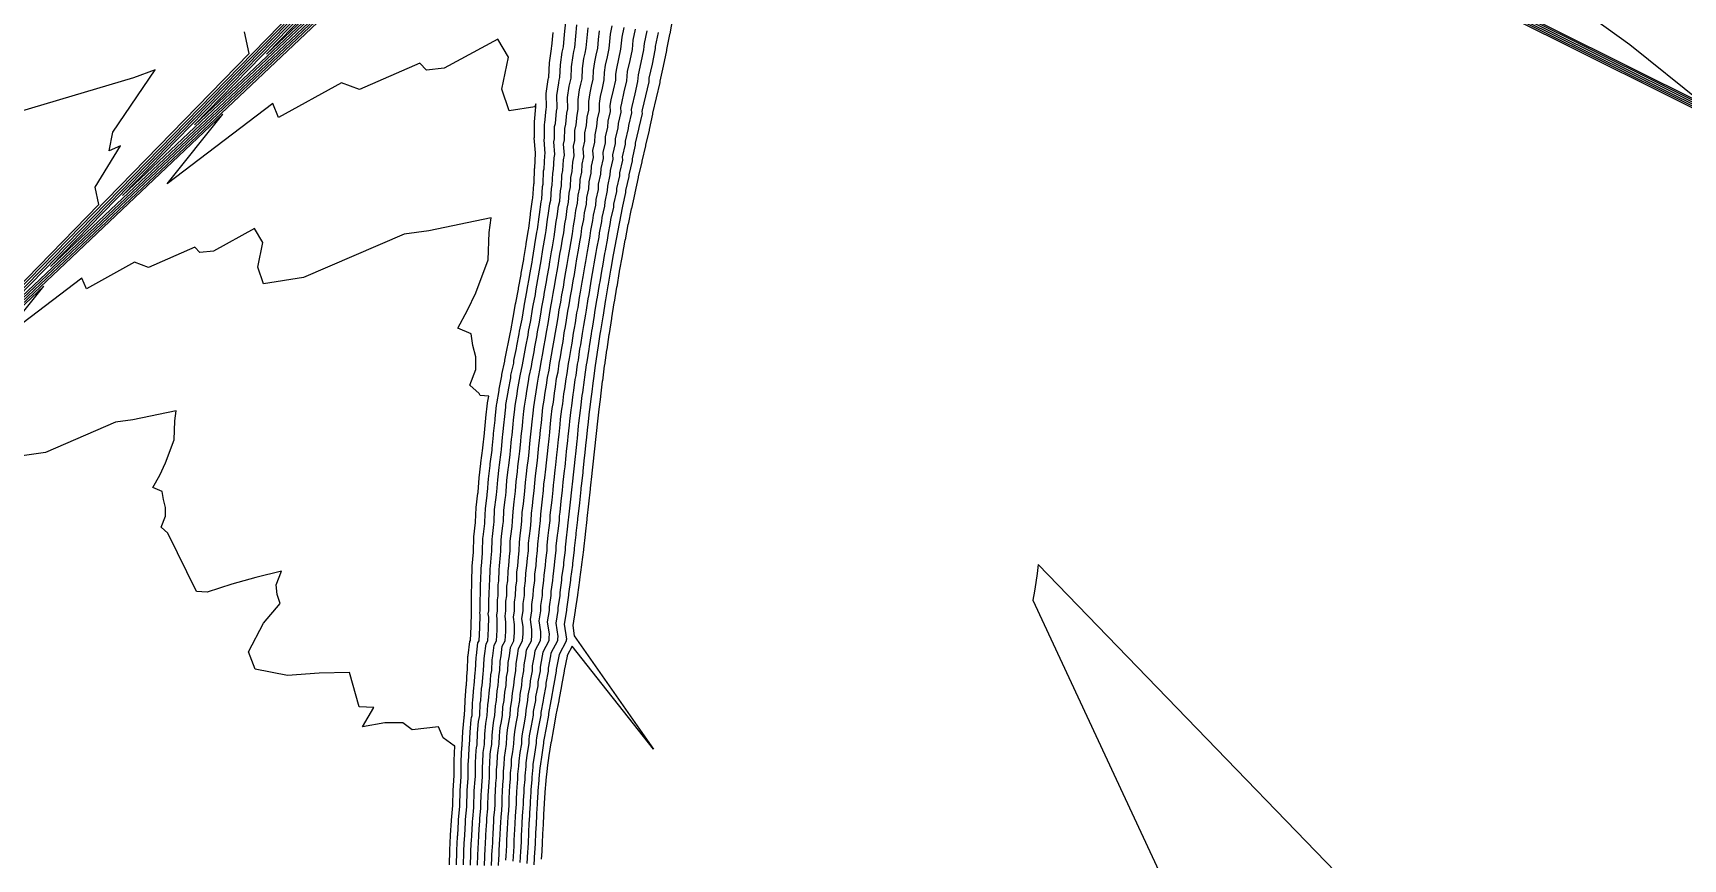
# Model space of a CAD drawing. Header units: metres. Extents: x 706349 to 713144, y 2649082 to 2655455.
# Drawn here: x 712357.1 to 712631.2, y 2652100.4 to 2652237.7 of the extents above; entities that cross this region are included whole.
import ezdxf

# ---------------------------------------------------------------- set-up
doc = ezdxf.new("R2010")
doc.units = ezdxf.units.M
doc.layers.add('C-TOPO-MAJR', color=9, linetype='Continuous')
doc.layers.add('C-TOPO-MINR', color=8, linetype='Continuous')

msp = doc.modelspace()

# ---------------------------------------------------------------- linework, layer by layer
at = {"layer": 'C-TOPO-MAJR', "color": 9, "linetype": 'Continuous', "lineweight": -3, "flags": 128}
for points in [[(712730.57, 2652177.47), (712471.87, 2652306.38)], [(712457.1, 2652238.33), (712456.72, 2652236.49), (712456.64, 2652235.73), (712456.58, 2652234.97), (712456.2, 2652233.12), (712455.79, 2652231.28), (712455.69, 2652230.52), (712455.65, 2652229.75), (712455.23, 2652227.9), (712454.8, 2652226.06), (712454.68, 2652225.3), (712454.7, 2652224.53), (712454.27, 2652222.68), (712454.21, 2652221.93), (712453.77, 2652220.08), (712453.77, 2652219.33), (712453.32, 2652217.46), (712453.38, 2652216.72), (712452.95, 2652214.84), (712452.91, 2652214.12), (712452.48, 2652212.23), (712452.46, 2652211.52), (712452.04, 2652209.64), (712451.99, 2652208.94), (712451.58, 2652207.05), (712451.49, 2652206.36), (712451.12, 2652204.47), (712451.03, 2652203.78), (712450.68, 2652201.89), (712450.57, 2652201.21), (712450.24, 2652199.33), (712450.13, 2652198.65), (712449.8, 2652196.76), (712449.68, 2652196.08), (712449.37, 2652194.2), (712449.25, 2652193.51), (712448.95, 2652191.64), (712448.82, 2652190.97), (712448.52, 2652189.08), (712448.41, 2652188.4), (712448.29, 2652187.74), (712448.01, 2652185.85), (712447.87, 2652185.19), (712447.6, 2652183.31), (712447.47, 2652182.64), (712447.23, 2652180.78), (712447.08, 2652180.11), (712446.85, 2652178.24), (712446.73, 2652177.58), (712446.51, 2652175.71), (712446.39, 2652175.04), (712446.18, 2652173.18), (712446.11, 2652172.51), (712445.91, 2652170.64), (712445.84, 2652169.97), (712445.65, 2652168.1), (712445.58, 2652167.44), (712445.39, 2652165.57), (712445.3, 2652164.9), (712445.09, 2652163.04), (712445.01, 2652162.38), (712444.96, 2652161.72), (712444.76, 2652159.87), (712444.55, 2652158.03), (712444.47, 2652157.38), (712444.44, 2652156.71), (712444.23, 2652154.87), (712444.15, 2652154.22), (712443.94, 2652152.37), (712443.93, 2652151.72), (712443.7, 2652149.86), (712443.65, 2652149.21), (712443.4, 2652147.37), (712443.38, 2652146.7), (712443.11, 2652144.85), (712443.1, 2652144.2), (712442.8, 2652142.32), (712442.8, 2652141.67), (712442.5, 2652139.79), (712442.79, 2652137.75), (712442.77, 2652137.19), (712442.75, 2652136.63), (712441.75, 2652134.78), (712441.67, 2652134.13), (712441.32, 2652132.28), (712441.3, 2652131.64), (712440.95, 2652129.82), (712440.91, 2652129.18), (712440.56, 2652127.36), (712440.51, 2652126.71), (712440.16, 2652124.92), (712440.14, 2652124.28), (712439.81, 2652122.53), (712439.5, 2652120.85), (712439.45, 2652120.21), (712439.42, 2652119.58), (712439.16, 2652117.95), (712438.93, 2652116.38), (712438.91, 2652115.74), (712438.74, 2652114.23), (712438.74, 2652113.6), (712438.61, 2652112.13), (712438.57, 2652111.51), (712438.48, 2652110.11), (712438.47, 2652109.49), (712438.4, 2652108.15), (712438.34, 2652107.53), (712438.28, 2652106.26), (712438.22, 2652105.08), (712438.18, 2652104.46), (712438.13, 2652103.34), (712438.08, 2652102.28), (712438.04, 2652101.67), (712437.99, 2652100.7), (712437.92, 2652099.81)]]:
    msp.add_lwpolyline(points, dxfattribs=at)
for points, elevation in [([(712447.68, 2652281.44), (712348.02, 2652187.14), (712442.91, 2652284.54)], -10), ([(712432.07, 2652099.32), (712432.1, 2652100.8), (712432.13, 2652101.25), (712432.16, 2652101.75), (712432.25, 2652103.28), (712432.28, 2652103.82), (712432.31, 2652104.39), (712432.4, 2652105.93), (712432.43, 2652106.54), (712432.46, 2652107.18), (712432.61, 2652108.72), (712432.64, 2652109.41), (712432.66, 2652110.94), (712432.71, 2652111.65), (712432.81, 2652113.18), (712432.88, 2652113.93), (712432.88, 2652115.48), (712432.96, 2652116.24), (712433.03, 2652117.82), (712433.14, 2652118.61), (712433.27, 2652119.42), (712433.35, 2652120.98), (712433.48, 2652122.55), (712433.63, 2652123.39), (712433.79, 2652124.26), (712433.87, 2652125.84), (712434.04, 2652126.73), (712434.15, 2652128.33), (712434.33, 2652129.23), (712434.43, 2652130.8), (712434.6, 2652131.69), (712434.66, 2652133.27), (712434.83, 2652134.17), (712435.02, 2652135.75), (712435.5, 2652136.66), (712435.58, 2652138.21), (712435.63, 2652139.78), (712435.49, 2652140.75), (712435.63, 2652141.65), (712435.63, 2652143.26), (712435.77, 2652144.15), (712435.8, 2652145.76), (712435.92, 2652146.62), (712435.97, 2652148.26), (712436.09, 2652149.11), (712436.21, 2652150.72), (712436.31, 2652151.58), (712436.35, 2652153.2), (712436.45, 2652154.05), (712436.65, 2652155.67), (712436.74, 2652156.52), (712436.8, 2652158.17), (712437.01, 2652159.78), (712437.11, 2652160.64), (712437.21, 2652161.51), (712437.32, 2652163.14), (712437.52, 2652164.77), (712437.62, 2652165.63), (712437.84, 2652167.3), (712437.93, 2652168.17), (712438.09, 2652169.81), (712438.18, 2652170.68), (712438.35, 2652172.33), (712438.44, 2652173.18), (712438.61, 2652174.85), (712438.7, 2652175.68), (712439, 2652177.32), (712439.09, 2652178.15), (712439.39, 2652179.78), (712439.49, 2652180.6), (712439.86, 2652182.24), (712439.96, 2652183.06), (712440.29, 2652184.71), (712440.41, 2652185.54), (712440.75, 2652187.18), (712440.87, 2652188.01), (712441.19, 2652189.65), (712441.46, 2652191.32), (712441.59, 2652192.14), (712441.92, 2652193.81), (712442.05, 2652194.62), (712442.35, 2652196.31), (712442.48, 2652197.13), (712442.78, 2652198.81), (712442.92, 2652199.64), (712443.19, 2652201.33), (712443.34, 2652202.15), (712443.61, 2652203.83), (712443.77, 2652204.66), (712443.97, 2652206.38), (712444.14, 2652207.2), (712444.37, 2652208.91), (712444.55, 2652209.74), (712444.67, 2652211.47), (712444.85, 2652212.28), (712444.91, 2652214.04), (712445.09, 2652214.84), (712445.18, 2652216.61), (712445.37, 2652217.39), (712445.2, 2652219.23), (712445.38, 2652219.96), (712445.39, 2652221.83), (712445.56, 2652222.54), (712445.72, 2652224.39), (712445.88, 2652225.09), (712445.84, 2652226.99), (712446.13, 2652228.84), (712446.28, 2652229.52), (712446.44, 2652230.2), (712446.52, 2652232.1), (712446.78, 2652233.97), (712446.93, 2652234.64), (712447.07, 2652235.31), (712447.22, 2652237.19), (712447.42, 2652239.07)], -10), ([(712426.23, 2652099.43), (712426.28, 2652101.79), (712426.28, 2652101.81), (712426.28, 2652101.84), (712426.43, 2652104.27), (712426.43, 2652104.3), (712426.43, 2652104.32), (712426.58, 2652106.78), (712426.58, 2652106.81), (712426.58, 2652106.84), (712426.82, 2652109.28), (712426.82, 2652109.32), (712426.85, 2652111.77), (712426.85, 2652111.79), (712427.02, 2652114.24), (712427.02, 2652114.27), (712427.02, 2652116.74), (712427.02, 2652116.75), (712427.12, 2652119.18), (712427.03, 2652119.2), (712425.17, 2652120.51), (712424.41, 2652122.35), (712420.02, 2652121.85), (712418.52, 2652123.03), (712415.53, 2652123.02), (712411.79, 2652122.34), (712413.66, 2652125.59), (712411.24, 2652125.69), (712409.65, 2652131.4), (712404.61, 2652131.28), (712399.35, 2652130.88), (712393.95, 2652131.95), (712392.84, 2652134.8), (712392.84, 2652134.8), (712395.34, 2652139.59), (712398.11, 2652142.87), (712397.64, 2652144.37), (712397.47, 2652145.97), (712398.32, 2652148.24), (712394.1, 2652147.16), (712390.1, 2652146.07), (712386, 2652144.75), (712384.22, 2652144.84), (712379.43, 2652154.56), (712378.36, 2652155.56), (712379.07, 2652157.36), (712379.06, 2652158.84), (712378.71, 2652160.13), (712378.52, 2652161.49), (712376.96, 2652162.13), (712378.11, 2652164.21), (712379.07, 2652166.23), (712380.48, 2652170.05), (712380.61, 2652173.2), (712380.84, 2652174.89), (712373.62, 2652173.4), (712370.78, 2652173), (712359.11, 2652167.98), (712354.49, 2652167.28)], -20)]:
    msp.add_lwpolyline(points, dxfattribs=dict(at, elevation=elevation))
at = {"layer": 'C-TOPO-MINR', "color": 8, "linetype": 'Continuous', "lineweight": -3, "flags": 128}
for points, elevation in [([(712874.73, 2652104.67), (712471.74, 2652305.48)], 6), ([(712826.67, 2652128.94), (712471.78, 2652305.78)], 4), ([(712778.62, 2652153.2), (712471.83, 2652306.08)], 2), ([(712682.51, 2652201.74), (712471.92, 2652306.68)], -2), ([(712471.96, 2652306.98), (712634.46, 2652226), (712622.34, 2652235.72), (712603.65, 2652249.2)], -4), ([(712447.77, 2652281.98), (712359.97, 2652198.9), (712449.23, 2652290.52)], -8), ([(712447.87, 2652282.51), (712371.93, 2652210.66), (712449.13, 2652289.9)], -6), ([(712447.96, 2652283.05), (712383.89, 2652222.42), (712449.03, 2652289.28)], -4), ([(712448.92, 2652288.66), (712395.84, 2652234.18), (712448.05, 2652283.59)], -2), ([(712447.58, 2652280.91), (712336.06, 2652175.38), (712417.94, 2652259.42)], -12), ([(712418.37, 2652252.82), (712324.1, 2652163.62), (712392.97, 2652234.31), (712392.2, 2652237.87)], -14), ([(712430.9, 2652099.34), (712430.94, 2652101), (712430.96, 2652101.36), (712430.99, 2652101.77), (712431.09, 2652103.48), (712431.11, 2652103.91), (712431.13, 2652104.38), (712431.24, 2652106.1), (712431.26, 2652106.59), (712431.29, 2652107.11), (712431.45, 2652108.83), (712431.48, 2652109.39), (712431.5, 2652111.1), (712431.54, 2652111.68), (712431.66, 2652113.39), (712431.71, 2652114), (712431.71, 2652115.73), (712431.78, 2652116.34), (712431.85, 2652118.11), (712431.94, 2652118.74), (712432.04, 2652119.39), (712432.13, 2652121.14), (712432.27, 2652122.89), (712432.39, 2652123.56), (712432.52, 2652124.26), (712432.61, 2652126.03), (712432.74, 2652126.73), (712432.87, 2652128.52), (712433.01, 2652129.24), (712433.12, 2652131), (712433.26, 2652131.7), (712433.32, 2652133.47), (712433.46, 2652134.17), (712433.67, 2652135.95), (712434.05, 2652136.66), (712434.14, 2652138.42), (712434.19, 2652140.18), (712434.09, 2652140.94), (712434.2, 2652141.64), (712434.2, 2652143.45), (712434.31, 2652144.13), (712434.34, 2652145.94), (712434.43, 2652146.6), (712434.49, 2652148.44), (712434.58, 2652149.1), (712434.71, 2652150.89), (712434.79, 2652151.55), (712434.83, 2652153.37), (712434.91, 2652154.02), (712435.13, 2652155.83), (712435.21, 2652156.49), (712435.27, 2652158.33), (712435.51, 2652160.13), (712435.58, 2652160.8), (712435.66, 2652161.47), (712435.79, 2652163.29), (712436.01, 2652165.11), (712436.09, 2652165.78), (712436.33, 2652167.65), (712436.4, 2652168.32), (712436.57, 2652170.16), (712436.64, 2652170.82), (712436.83, 2652172.67), (712436.9, 2652173.31), (712437.09, 2652175.18), (712437.16, 2652175.8), (712437.49, 2652177.64), (712437.56, 2652178.26), (712437.9, 2652180.09), (712437.98, 2652180.7), (712438.38, 2652182.53), (712438.46, 2652183.15), (712438.83, 2652184.99), (712438.92, 2652185.61), (712439.3, 2652187.45), (712439.39, 2652188.06), (712439.74, 2652189.9), (712440.04, 2652191.77), (712440.14, 2652192.38), (712440.51, 2652194.24), (712440.61, 2652194.85), (712440.94, 2652196.73), (712441.04, 2652197.34), (712441.38, 2652199.22), (712441.48, 2652199.84), (712441.78, 2652201.73), (712441.89, 2652202.34), (712442.2, 2652204.22), (712442.31, 2652204.84), (712442.54, 2652206.76), (712442.66, 2652207.37), (712442.92, 2652209.28), (712443.06, 2652209.9), (712443.2, 2652211.84), (712443.33, 2652212.43), (712443.39, 2652214.41), (712443.53, 2652214.99), (712443.63, 2652216.96), (712443.76, 2652217.53), (712443.58, 2652219.59), (712443.7, 2652220.09), (712443.71, 2652222.18), (712443.83, 2652222.66), (712444.01, 2652224.73), (712444.12, 2652225.2), (712444.07, 2652227.32), (712444.39, 2652229.4), (712444.49, 2652229.84), (712444.6, 2652230.29), (712444.69, 2652232.42), (712444.98, 2652234.51), (712445.08, 2652234.95), (712445.17, 2652235.38), (712445.34, 2652237.48), (712445.56, 2652239.58)], -12), ([(712435.59, 2652100.21), (712435.65, 2652100.92), (712435.69, 2652101.7), (712435.75, 2652102.68), (712435.79, 2652103.53), (712435.83, 2652104.43), (712435.89, 2652105.42), (712435.94, 2652106.37), (712435.99, 2652107.39), (712436.08, 2652108.37), (712436.14, 2652109.45), (712436.15, 2652110.44), (712436.22, 2652111.57), (712436.29, 2652112.55), (712436.4, 2652113.73), (712436.4, 2652114.73), (712436.53, 2652115.94), (712436.57, 2652116.96), (712436.75, 2652118.22), (712436.96, 2652119.52), (712437.01, 2652120.52), (712437.09, 2652121.53), (712437.34, 2652122.88), (712437.6, 2652124.28), (712437.65, 2652125.29), (712437.92, 2652126.72), (712438, 2652127.75), (712438.28, 2652129.2), (712438.34, 2652130.21), (712438.62, 2652131.66), (712438.66, 2652132.68), (712438.93, 2652134.15), (712439.06, 2652135.17), (712439.85, 2652136.64), (712439.9, 2652137.6), (712439.93, 2652138.56), (712439.7, 2652140.18), (712439.93, 2652141.66), (712439.93, 2652142.7), (712440.17, 2652144.18), (712440.19, 2652145.21), (712440.4, 2652146.67), (712440.43, 2652147.72), (712440.63, 2652149.17), (712440.71, 2652150.21), (712440.88, 2652151.66), (712440.91, 2652152.7), (712441.07, 2652154.15), (712441.2, 2652155.19), (712441.36, 2652156.64), (712441.4, 2652157.7), (712441.54, 2652158.73), (712441.7, 2652160.18), (712441.86, 2652161.64), (712441.94, 2652162.68), (712442.06, 2652163.73), (712442.23, 2652165.19), (712442.37, 2652166.26), (712442.52, 2652167.73), (712442.62, 2652168.79), (712442.78, 2652170.25), (712442.89, 2652171.32), (712443.04, 2652172.78), (712443.15, 2652173.85), (712443.31, 2652175.3), (712443.5, 2652176.35), (712443.67, 2652177.81), (712443.86, 2652178.86), (712444.04, 2652180.31), (712444.28, 2652181.36), (712444.46, 2652182.81), (712444.68, 2652183.87), (712444.89, 2652185.33), (712445.11, 2652186.39), (712445.32, 2652187.84), (712445.52, 2652188.9), (712445.7, 2652189.97), (712445.93, 2652191.44), (712446.14, 2652192.51), (712446.37, 2652193.96), (712446.56, 2652195.04), (712446.8, 2652196.5), (712446.99, 2652197.58), (712447.25, 2652199.04), (712447.42, 2652200.13), (712447.68, 2652201.59), (712447.85, 2652202.67), (712448.13, 2652204.13), (712448.26, 2652205.24), (712448.55, 2652206.7), (712448.7, 2652207.8), (712449.01, 2652209.26), (712449.09, 2652210.37), (712449.41, 2652211.82), (712449.45, 2652212.96), (712449.78, 2652214.41), (712449.84, 2652215.54), (712450.18, 2652216.99), (712450.07, 2652218.17), (712450.41, 2652219.58), (712450.42, 2652220.78), (712450.75, 2652222.18), (712450.85, 2652223.36), (712451.17, 2652224.76), (712451.15, 2652225.98), (712451.33, 2652227.17), (712451.65, 2652228.55), (712451.97, 2652229.93), (712452.02, 2652231.16), (712452.19, 2652232.36), (712452.49, 2652233.73), (712452.77, 2652235.11), (712452.88, 2652236.31), (712453, 2652237.52), (712453.28, 2652238.89)], -4), ([(712463.31, 2652240.11), (712462.83, 2652237.57), (712462.82, 2652237.48), (712462.3, 2652234.95), (712462.29, 2652234.86), (712462.29, 2652234.77), (712461.76, 2652232.21), (712461.2, 2652229.67), (712461.18, 2652229.58), (712461.18, 2652229.49), (712460.59, 2652226.93), (712460, 2652224.38), (712459.99, 2652224.3), (712459.99, 2652224.2), (712459.4, 2652221.66), (712459.4, 2652221.57), (712458.8, 2652219.03), (712458.8, 2652218.94), (712458.19, 2652216.4), (712458.2, 2652216.31), (712457.61, 2652213.77), (712457.6, 2652213.69), (712457.02, 2652211.15), (712457.02, 2652211.06), (712456.46, 2652208.54), (712456.45, 2652208.45), (712455.91, 2652205.94), (712455.9, 2652205.86), (712455.41, 2652203.33), (712455.4, 2652203.25), (712454.92, 2652200.73), (712454.91, 2652200.65), (712454.46, 2652198.13), (712454.45, 2652198.05), (712454.02, 2652195.52), (712454, 2652195.44), (712453.59, 2652192.93), (712453.57, 2652192.85), (712453.18, 2652190.34), (712453.16, 2652190.26), (712452.76, 2652187.73), (712452.75, 2652187.65), (712452.73, 2652187.57), (712452.37, 2652185.06), (712452.35, 2652184.98), (712451.98, 2652182.47), (712451.97, 2652182.39), (712451.65, 2652179.9), (712451.63, 2652179.82), (712451.32, 2652177.31), (712451.31, 2652177.24), (712451.02, 2652174.74), (712451, 2652174.66), (712450.72, 2652172.18), (712450.71, 2652172.1), (712450.45, 2652169.63), (712450.44, 2652169.55), (712450.18, 2652167.08), (712450.18, 2652167), (712449.92, 2652164.54), (712449.91, 2652164.46), (712449.63, 2652162.01), (712449.62, 2652161.93), (712449.62, 2652161.85), (712449.36, 2652159.41), (712449.07, 2652156.98), (712449.06, 2652156.9), (712449.06, 2652156.82), (712448.78, 2652154.39), (712448.77, 2652154.32), (712448.5, 2652151.88), (712448.5, 2652151.8), (712448.2, 2652149.35), (712448.19, 2652149.27), (712447.85, 2652146.83), (712447.85, 2652146.75), (712447.5, 2652144.3), (712447.5, 2652144.23), (712447.1, 2652141.76), (712447.1, 2652141.68), (712446.71, 2652139.22), (712446.96, 2652137.47), (712460.12, 2652118.65), (712446.64, 2652135.78), (712445.79, 2652134.19), (712445.78, 2652134.11), (712445.32, 2652131.69), (712445.32, 2652131.61), (712444.87, 2652129.23), (712444.86, 2652129.15), (712444.41, 2652126.78), (712444.4, 2652126.7), (712443.94, 2652124.37), (712443.94, 2652124.3), (712443.51, 2652122.02), (712443.12, 2652119.83), (712443.11, 2652119.75), (712443.11, 2652119.68), (712442.77, 2652117.56), (712442.48, 2652115.52), (712442.47, 2652115.44), (712442.26, 2652113.47), (712442.26, 2652113.4), (712442.08, 2652111.49), (712442.08, 2652111.42), (712441.96, 2652109.61), (712441.96, 2652109.53), (712441.87, 2652107.81), (712441.87, 2652107.73), (712441.79, 2652106.1), (712441.71, 2652104.57), (712441.71, 2652104.49), (712441.64, 2652103.06), (712441.57, 2652101.69), (712441.57, 2652101.62), (712441.5, 2652100.36)], 6), ([(712428.56, 2652099.39), (712428.61, 2652101.39), (712428.62, 2652101.59), (712428.63, 2652101.8), (712428.76, 2652103.87), (712428.77, 2652104.11), (712428.78, 2652104.35), (712428.91, 2652106.44), (712428.92, 2652106.7), (712428.93, 2652106.97), (712429.13, 2652109.06), (712429.15, 2652109.36), (712429.17, 2652111.44), (712429.19, 2652111.74), (712429.34, 2652113.82), (712429.37, 2652114.13), (712429.37, 2652116.24), (712429.4, 2652116.54), (712429.49, 2652118.68), (712429.53, 2652119), (712429.59, 2652119.32), (712429.69, 2652121.45), (712429.86, 2652123.57), (712429.92, 2652123.91), (712429.99, 2652124.25), (712430.09, 2652126.39), (712430.15, 2652126.73), (712430.31, 2652128.91), (712430.37, 2652129.25), (712430.51, 2652131.39), (712430.58, 2652131.72), (712430.66, 2652133.86), (712430.72, 2652134.19), (712430.98, 2652136.34), (712431.16, 2652136.67), (712431.26, 2652138.83), (712431.33, 2652140.99), (712431.28, 2652141.33), (712431.33, 2652141.64), (712431.33, 2652143.82), (712431.38, 2652144.11), (712431.41, 2652146.31), (712431.45, 2652146.57), (712431.52, 2652148.79), (712431.55, 2652149.06), (712431.71, 2652151.24), (712431.75, 2652151.5), (712431.8, 2652153.7), (712431.83, 2652153.95), (712432.1, 2652156.15), (712432.13, 2652156.41), (712432.21, 2652158.65), (712432.49, 2652160.83), (712432.52, 2652161.1), (712432.55, 2652161.38), (712432.71, 2652163.59), (712432.98, 2652165.8), (712433.01, 2652166.08), (712433.31, 2652168.34), (712433.34, 2652168.61), (712433.55, 2652170.84), (712433.58, 2652171.1), (712433.81, 2652173.34), (712433.83, 2652173.58), (712434.07, 2652175.85), (712434.09, 2652176.06), (712434.49, 2652178.29), (712434.51, 2652178.49), (712434.92, 2652180.71), (712434.94, 2652180.9), (712435.44, 2652183.12), (712435.46, 2652183.31), (712435.91, 2652185.55), (712435.94, 2652185.75), (712436.39, 2652187.98), (712436.42, 2652188.17), (712436.85, 2652190.4), (712437.22, 2652192.67), (712437.25, 2652192.84), (712437.7, 2652195.11), (712437.73, 2652195.29), (712438.13, 2652197.58), (712438.16, 2652197.76), (712438.57, 2652200.04), (712438.6, 2652200.23), (712438.96, 2652202.53), (712439, 2652202.72), (712439.37, 2652205), (712439.4, 2652205.19), (712439.69, 2652207.52), (712439.72, 2652207.71), (712440.04, 2652210.03), (712440.08, 2652210.22), (712440.25, 2652212.57), (712440.29, 2652212.74), (712440.36, 2652215.13), (712440.4, 2652215.27), (712440.53, 2652217.67), (712440.55, 2652217.79), (712440.34, 2652220.29), (712440.35, 2652220.35), (712440.36, 2652222.88), (712440.37, 2652222.91), (712440.59, 2652225.41), (712440.59, 2652225.42), (712440.58, 2652225.94), (712440.45, 2652225.41), (712440.45, 2652225.41), (712436.18, 2652224.76), (712434.96, 2652228.37), (712436.06, 2652233.66), (712434.25, 2652236.7), (712425.38, 2652231.83), (712422.4, 2652231.51), (712421.3, 2652232.67), (712411.32, 2652228.3), (712408.29, 2652229.4), (712397.83, 2652223.63), (712396.88, 2652225.96), (712379.32, 2652212.61), (712388.6, 2652224.21), (712312.15, 2652151.86), (712368.01, 2652209.2), (712367.38, 2652212.09), (712371.6, 2652218.93), (712369.69, 2652218.1), (712370.32, 2652221.22), (712377.33, 2652231.57), (712373.76, 2652230.23), (712325.47, 2652215.89)], -16), ([(712429.73, 2652099.37), (712429.77, 2652101.19), (712429.79, 2652101.48), (712429.81, 2652101.78), (712429.93, 2652103.67), (712429.94, 2652104.01), (712429.96, 2652104.36), (712430.07, 2652106.27), (712430.09, 2652106.64), (712430.11, 2652107.04), (712430.29, 2652108.94), (712430.31, 2652109.37), (712430.34, 2652111.27), (712430.37, 2652111.71), (712430.5, 2652113.61), (712430.54, 2652114.07), (712430.54, 2652115.98), (712430.59, 2652116.44), (712430.67, 2652118.4), (712430.74, 2652118.87), (712430.82, 2652119.36), (712430.91, 2652121.29), (712431.07, 2652123.23), (712431.16, 2652123.73), (712431.26, 2652124.25), (712431.35, 2652126.21), (712431.45, 2652126.73), (712431.59, 2652128.72), (712431.69, 2652129.24), (712431.82, 2652131.19), (712431.92, 2652131.71), (712431.99, 2652133.66), (712432.09, 2652134.18), (712432.32, 2652136.14), (712432.61, 2652136.67), (712432.7, 2652138.62), (712432.76, 2652140.58), (712432.68, 2652141.13), (712432.76, 2652141.64), (712432.76, 2652143.64), (712432.84, 2652144.12), (712432.87, 2652146.12), (712432.94, 2652146.59), (712433, 2652148.62), (712433.06, 2652149.08), (712433.21, 2652151.06), (712433.27, 2652151.52), (712433.32, 2652153.53), (712433.37, 2652153.99), (712433.61, 2652155.99), (712433.67, 2652156.45), (712433.74, 2652158.49), (712434, 2652160.48), (712434.05, 2652160.95), (712434.1, 2652161.42), (712434.25, 2652163.44), (712434.5, 2652165.46), (712434.55, 2652165.93), (712434.82, 2652167.99), (712434.87, 2652168.47), (712435.06, 2652170.5), (712435.11, 2652170.96), (712435.32, 2652173.01), (712435.37, 2652173.45), (712435.58, 2652175.51), (712435.63, 2652175.93), (712435.99, 2652177.97), (712436.04, 2652178.38), (712436.41, 2652180.4), (712436.46, 2652180.8), (712436.91, 2652182.82), (712436.96, 2652183.23), (712437.37, 2652185.27), (712437.43, 2652185.68), (712437.84, 2652187.71), (712437.9, 2652188.12), (712438.3, 2652190.15), (712438.63, 2652192.22), (712438.69, 2652192.61), (712439.1, 2652194.68), (712439.17, 2652195.07), (712439.54, 2652197.16), (712439.6, 2652197.55), (712439.97, 2652199.63), (712440.04, 2652200.04), (712440.37, 2652202.13), (712440.44, 2652202.53), (712440.78, 2652204.61), (712440.86, 2652205.01), (712441.12, 2652207.14), (712441.19, 2652207.54), (712441.48, 2652209.66), (712441.57, 2652210.06), (712441.72, 2652212.2), (712441.81, 2652212.59), (712441.88, 2652214.77), (712441.96, 2652215.13), (712442.08, 2652217.32), (712442.16, 2652217.66), (712441.96, 2652219.94), (712442.03, 2652220.22), (712442.04, 2652222.53), (712442.1, 2652222.79), (712442.3, 2652225.07), (712442.35, 2652225.31), (712442.3, 2652227.66), (712442.66, 2652229.96), (712442.71, 2652230.17), (712442.75, 2652230.38), (712442.86, 2652232.73), (712443.18, 2652235.05), (712443.22, 2652235.25), (712443.26, 2652235.45), (712443.46, 2652237.77)], -14), ([(712433.24, 2652099.3), (712433.26, 2652100.6), (712433.3, 2652101.14), (712433.34, 2652101.73), (712433.42, 2652103.08), (712433.45, 2652103.72), (712433.48, 2652104.4), (712433.56, 2652105.76), (712433.6, 2652106.48), (712433.64, 2652107.25), (712433.77, 2652108.6), (712433.81, 2652109.42), (712433.82, 2652110.77), (712433.88, 2652111.62), (712433.97, 2652112.97), (712434.06, 2652113.87), (712434.05, 2652115.23), (712434.15, 2652116.14), (712434.21, 2652117.53), (712434.35, 2652118.48), (712434.5, 2652119.45), (712434.57, 2652120.83), (712434.68, 2652122.21), (712434.87, 2652123.22), (712435.06, 2652124.27), (712435.13, 2652125.66), (712435.33, 2652126.72), (712435.43, 2652128.14), (712435.64, 2652129.22), (712435.73, 2652130.6), (712435.94, 2652131.68), (712435.99, 2652133.07), (712436.2, 2652134.16), (712436.36, 2652135.56), (712436.95, 2652136.65), (712437.02, 2652138.01), (712437.06, 2652139.37), (712436.89, 2652140.56), (712437.07, 2652141.65), (712437.07, 2652143.07), (712437.24, 2652144.16), (712437.26, 2652145.58), (712437.41, 2652146.64), (712437.46, 2652148.08), (712437.6, 2652149.13), (712437.71, 2652150.55), (712437.84, 2652151.61), (712437.87, 2652153.03), (712437.99, 2652154.09), (712438.16, 2652155.51), (712438.28, 2652156.56), (712438.34, 2652158.01), (712438.52, 2652159.43), (712438.64, 2652160.49), (712438.76, 2652161.55), (712438.86, 2652162.99), (712439.04, 2652164.42), (712439.16, 2652165.49), (712439.35, 2652166.95), (712439.46, 2652168.03), (712439.6, 2652169.47), (712439.71, 2652170.53), (712439.86, 2652171.99), (712439.97, 2652173.05), (712440.12, 2652174.51), (712440.24, 2652175.55), (712440.5, 2652177), (712440.62, 2652178.03), (712440.88, 2652179.47), (712441.01, 2652180.51), (712441.33, 2652181.95), (712441.46, 2652182.98), (712441.75, 2652184.43), (712441.91, 2652185.47), (712442.2, 2652186.92), (712442.35, 2652187.95), (712442.63, 2652189.4), (712442.87, 2652190.87), (712443.03, 2652191.91), (712443.33, 2652193.38), (712443.49, 2652194.4), (712443.75, 2652195.89), (712443.92, 2652196.92), (712444.19, 2652198.4), (712444.36, 2652199.44), (712444.6, 2652200.93), (712444.78, 2652201.97), (712445.02, 2652203.45), (712445.22, 2652204.49), (712445.4, 2652206), (712445.61, 2652207.04), (712445.81, 2652208.54), (712446.03, 2652209.58), (712446.14, 2652211.1), (712446.37, 2652212.13), (712446.42, 2652213.68), (712446.65, 2652214.7), (712446.74, 2652216.25), (712446.97, 2652217.26), (712446.83, 2652218.88), (712447.06, 2652219.84), (712447.07, 2652221.48), (712447.29, 2652222.42), (712447.43, 2652224.05), (712447.65, 2652224.98), (712447.61, 2652226.65), (712447.86, 2652228.28), (712448.07, 2652229.2), (712448.28, 2652230.11), (712448.35, 2652231.79), (712448.58, 2652233.44), (712448.78, 2652234.34), (712448.97, 2652235.25), (712449.11, 2652236.9), (712449.28, 2652238.55)], -8), ([(712434.4, 2652099.28), (712434.43, 2652100.4), (712434.48, 2652101.03), (712434.51, 2652101.72), (712434.58, 2652102.88), (712434.62, 2652103.63), (712434.66, 2652104.42), (712434.73, 2652105.59), (712434.77, 2652106.43), (712434.81, 2652107.32), (712434.93, 2652108.49), (712434.97, 2652109.44), (712434.99, 2652110.6), (712435.05, 2652111.59), (712435.13, 2652112.76), (712435.23, 2652113.8), (712435.23, 2652114.98), (712435.34, 2652116.04), (712435.39, 2652117.24), (712435.55, 2652118.35), (712435.73, 2652119.48), (712435.79, 2652120.68), (712435.89, 2652121.87), (712436.1, 2652123.05), (712436.33, 2652124.27), (712436.39, 2652125.48), (712436.63, 2652126.72), (712436.72, 2652127.94), (712436.96, 2652129.21), (712437.04, 2652130.41), (712437.28, 2652131.67), (712437.32, 2652132.87), (712437.57, 2652134.15), (712437.71, 2652135.36), (712438.4, 2652136.65), (712438.46, 2652137.8), (712438.49, 2652138.97), (712438.29, 2652140.37), (712438.5, 2652141.66), (712438.5, 2652142.88), (712438.71, 2652144.17), (712438.73, 2652145.4), (712438.9, 2652146.65), (712438.94, 2652147.9), (712439.12, 2652149.15), (712439.21, 2652150.38), (712439.36, 2652151.63), (712439.39, 2652152.87), (712439.53, 2652154.12), (712439.68, 2652155.35), (712439.82, 2652156.6), (712439.87, 2652157.85), (712440.03, 2652159.08), (712440.17, 2652160.33), (712440.31, 2652161.6), (712440.4, 2652162.84), (712440.55, 2652164.08), (712440.7, 2652165.34), (712440.86, 2652166.61), (712440.99, 2652167.88), (712441.11, 2652169.13), (712441.24, 2652170.39), (712441.37, 2652171.65), (712441.51, 2652172.91), (712441.64, 2652174.18), (712441.78, 2652175.42), (712442, 2652176.68), (712442.15, 2652177.92), (712442.37, 2652179.16), (712442.53, 2652180.41), (712442.81, 2652181.65), (712442.96, 2652182.89), (712443.22, 2652184.15), (712443.4, 2652185.4), (712443.65, 2652186.65), (712443.84, 2652187.9), (712444.08, 2652189.15), (712444.28, 2652190.42), (712444.48, 2652191.67), (712444.73, 2652192.94), (712444.93, 2652194.18), (712445.16, 2652195.47), (712445.36, 2652196.71), (712445.59, 2652197.99), (712445.81, 2652199.24), (712446.01, 2652200.53), (712446.23, 2652201.78), (712446.44, 2652203.06), (712446.67, 2652204.31), (712446.83, 2652205.62), (712447.08, 2652206.87), (712447.25, 2652208.17), (712447.52, 2652209.42), (712447.62, 2652210.74), (712447.89, 2652211.98), (712447.94, 2652213.32), (712448.22, 2652214.55), (712448.29, 2652215.9), (712448.57, 2652217.12), (712448.45, 2652218.52), (712448.73, 2652219.71), (712448.74, 2652221.13), (712449.02, 2652222.3), (712449.14, 2652223.7), (712449.41, 2652224.87), (712449.38, 2652226.31), (712449.6, 2652227.73), (712449.86, 2652228.87), (712450.12, 2652230.02), (712450.19, 2652231.47), (712450.39, 2652232.9), (712450.64, 2652234.04), (712450.87, 2652235.18), (712450.99, 2652236.6), (712451.14, 2652238.04)], -6), ([(712455.19, 2652238.61), (712454.86, 2652237.01), (712454.76, 2652236.02), (712454.68, 2652235.04), (712454.34, 2652233.43), (712453.99, 2652231.82), (712453.85, 2652230.84), (712453.81, 2652229.84), (712453.44, 2652228.22), (712453.07, 2652226.61), (712452.91, 2652225.64), (712452.94, 2652224.65), (712452.56, 2652223.02), (712452.48, 2652222.06), (712452.09, 2652220.43), (712452.09, 2652219.45), (712451.7, 2652217.82), (712451.78, 2652216.85), (712451.4, 2652215.19), (712451.35, 2652214.26), (712450.96, 2652212.59), (712450.93, 2652211.67), (712450.56, 2652210), (712450.5, 2652209.1), (712450.14, 2652207.43), (712450.02, 2652206.53), (712449.69, 2652204.86), (712449.58, 2652203.96), (712449.27, 2652202.28), (712449.12, 2652201.4), (712448.83, 2652199.73), (712448.69, 2652198.84), (712448.4, 2652197.17), (712448.24, 2652196.29), (712447.97, 2652194.62), (712447.81, 2652193.74), (712447.55, 2652192.08), (712447.37, 2652191.2), (712447.11, 2652189.53), (712446.97, 2652188.65), (712446.8, 2652187.79), (712446.56, 2652186.12), (712446.38, 2652185.26), (712446.14, 2652183.59), (712445.97, 2652182.73), (712445.75, 2652181.07), (712445.56, 2652180.21), (712445.36, 2652178.55), (712445.2, 2652177.69), (712445.01, 2652176.03), (712444.85, 2652175.17), (712444.66, 2652173.52), (712444.58, 2652172.64), (712444.4, 2652170.98), (712444.31, 2652170.11), (712444.13, 2652168.45), (712444.05, 2652167.59), (712443.88, 2652165.92), (712443.77, 2652165.05), (712443.58, 2652163.39), (712443.47, 2652162.53), (712443.41, 2652161.68), (712443.23, 2652160.03), (712443.04, 2652158.38), (712442.93, 2652157.54), (712442.9, 2652156.67), (712442.71, 2652155.03), (712442.61, 2652154.18), (712442.43, 2652152.54), (712442.41, 2652151.69), (712442.2, 2652150.04), (712442.14, 2652149.19), (712441.91, 2652147.55), (712441.89, 2652146.69), (712441.65, 2652145.03), (712441.64, 2652144.19), (712441.37, 2652142.51), (712441.37, 2652141.66), (712441.1, 2652139.98), (712441.36, 2652138.16), (712441.34, 2652137.4), (712441.3, 2652136.64), (712440.4, 2652134.97), (712440.3, 2652134.14), (712439.99, 2652132.48), (712439.96, 2652131.65), (712439.65, 2652130.01), (712439.59, 2652129.19), (712439.28, 2652127.55), (712439.22, 2652126.71), (712438.91, 2652125.11), (712438.87, 2652124.28), (712438.57, 2652122.7), (712438.3, 2652121.19), (712438.23, 2652120.37), (712438.19, 2652119.55), (712437.96, 2652118.08), (712437.75, 2652116.67), (712437.72, 2652115.84), (712437.57, 2652114.48), (712437.57, 2652113.66), (712437.45, 2652112.34), (712437.39, 2652111.54), (712437.31, 2652110.27), (712437.3, 2652109.47), (712437.24, 2652108.26), (712437.16, 2652107.46), (712437.11, 2652106.32), (712437.06, 2652105.25), (712437.01, 2652104.44), (712436.96, 2652103.44), (712436.91, 2652102.48), (712436.86, 2652101.68), (712436.82, 2652100.81), (712436.76, 2652100.01)], -2), ([(712459.01, 2652238.05), (712458.58, 2652235.98), (712458.53, 2652235.44), (712458.48, 2652234.9), (712458.05, 2652232.82), (712457.59, 2652230.74), (712457.52, 2652230.21), (712457.5, 2652229.66), (712457.01, 2652227.58), (712456.53, 2652225.5), (712456.45, 2652224.97), (712456.46, 2652224.42), (712455.98, 2652222.34), (712455.94, 2652221.81), (712455.45, 2652219.73), (712455.44, 2652219.2), (712454.94, 2652217.11), (712454.99, 2652216.58), (712454.5, 2652214.48), (712454.47, 2652213.98), (712453.99, 2652211.87), (712453.98, 2652211.37), (712453.51, 2652209.27), (712453.48, 2652208.77), (712453.02, 2652206.68), (712452.96, 2652206.19), (712452.55, 2652204.09), (712452.49, 2652203.6), (712452.09, 2652201.5), (712452.02, 2652201.02), (712451.65, 2652198.93), (712451.57, 2652198.45), (712451.21, 2652196.35), (712451.12, 2652195.87), (712450.78, 2652193.77), (712450.69, 2652193.29), (712450.36, 2652191.21), (712450.27, 2652190.73), (712449.94, 2652188.63), (712449.86, 2652188.15), (712449.77, 2652187.68), (712449.46, 2652185.59), (712449.37, 2652185.12), (712449.06, 2652183.03), (712448.97, 2652182.56), (712448.7, 2652180.48), (712448.6, 2652180.02), (712448.34, 2652177.93), (712448.25, 2652177.46), (712448.01, 2652175.38), (712447.93, 2652174.92), (712447.69, 2652172.85), (712447.64, 2652172.37), (712447.43, 2652170.3), (712447.38, 2652169.83), (712447.16, 2652167.76), (712447.11, 2652167.29), (712446.9, 2652165.23), (712446.84, 2652164.75), (712446.6, 2652162.7), (712446.55, 2652162.23), (712446.51, 2652161.77), (712446.3, 2652159.72), (712446.06, 2652157.68), (712446, 2652157.22), (712445.98, 2652156.75), (712445.75, 2652154.71), (712445.69, 2652154.25), (712445.46, 2652152.21), (712445.45, 2652151.74), (712445.2, 2652149.69), (712445.17, 2652149.23), (712444.88, 2652147.19), (712444.87, 2652146.72), (712444.58, 2652144.67), (712444.57, 2652144.21), (712444.24, 2652142.13), (712444.24, 2652141.67), (712443.9, 2652139.6), (712444.23, 2652137.35), (712444.21, 2652136.99), (712444.2, 2652136.63), (712443.1, 2652134.58), (712443.04, 2652134.13), (712442.66, 2652132.08), (712442.64, 2652131.63), (712442.26, 2652129.62), (712442.23, 2652129.17), (712441.84, 2652127.17), (712441.81, 2652126.71), (712441.42, 2652124.74), (712441.4, 2652124.29), (712441.04, 2652122.36), (712440.71, 2652120.51), (712440.67, 2652120.06), (712440.65, 2652119.61), (712440.36, 2652117.82), (712440.11, 2652116.09), (712440.1, 2652115.64), (712439.92, 2652113.97), (712439.92, 2652113.53), (712439.77, 2652111.92), (712439.74, 2652111.48), (712439.64, 2652109.94), (712439.63, 2652109.5), (712439.56, 2652108.03), (712439.52, 2652107.59), (712439.45, 2652106.21), (712439.38, 2652104.91), (712439.36, 2652104.47), (712439.3, 2652103.25), (712439.24, 2652102.09), (712439.22, 2652101.65), (712439.16, 2652100.59), (712439.08, 2652099.61)], 2), ([(712460.92, 2652237.76), (712460.44, 2652235.46), (712460.41, 2652235.15), (712460.38, 2652234.84), (712459.9, 2652232.52), (712459.39, 2652230.2), (712459.35, 2652229.89), (712459.34, 2652229.58), (712458.8, 2652227.25), (712458.27, 2652224.94), (712458.22, 2652224.63), (712458.23, 2652224.31), (712457.69, 2652222), (712457.67, 2652221.69), (712457.12, 2652219.38), (712457.12, 2652219.07), (712456.57, 2652216.76), (712456.59, 2652216.45), (712456.05, 2652214.13), (712456.04, 2652213.83), (712455.51, 2652211.51), (712455.5, 2652211.21), (712454.98, 2652208.9), (712454.96, 2652208.61), (712454.47, 2652206.31), (712454.43, 2652206.03), (712453.98, 2652203.71), (712453.94, 2652203.43), (712453.51, 2652201.11), (712453.46, 2652200.83), (712453.06, 2652198.53), (712453.01, 2652198.25), (712452.61, 2652195.94), (712452.56, 2652195.66), (712452.18, 2652193.35), (712452.13, 2652193.07), (712451.77, 2652190.78), (712451.71, 2652190.5), (712451.35, 2652188.18), (712451.3, 2652187.9), (712451.25, 2652187.63), (712450.91, 2652185.32), (712450.86, 2652185.05), (712450.52, 2652182.75), (712450.47, 2652182.48), (712450.17, 2652180.19), (712450.11, 2652179.92), (712449.83, 2652177.62), (712449.78, 2652177.35), (712449.51, 2652175.06), (712449.47, 2652174.79), (712449.21, 2652172.52), (712449.18, 2652172.24), (712448.94, 2652169.96), (712448.91, 2652169.69), (712448.67, 2652167.42), (712448.64, 2652167.15), (712448.41, 2652164.88), (712448.38, 2652164.61), (712448.12, 2652162.35), (712448.09, 2652162.08), (712448.07, 2652161.81), (712447.83, 2652159.57), (712447.57, 2652157.33), (712447.53, 2652157.06), (712447.52, 2652156.79), (712447.26, 2652154.55), (712447.23, 2652154.28), (712446.98, 2652152.04), (712446.98, 2652151.77), (712446.7, 2652149.52), (712446.68, 2652149.25), (712446.37, 2652147.01), (712446.36, 2652146.74), (712446.04, 2652144.49), (712446.04, 2652144.22), (712445.67, 2652141.94), (712445.67, 2652141.67), (712445.3, 2652139.41), (712445.66, 2652136.94), (712445.65, 2652136.78), (712445.65, 2652136.62), (712444.44, 2652134.38), (712444.41, 2652134.12), (712443.99, 2652131.89), (712443.98, 2652131.62), (712443.56, 2652129.43), (712443.54, 2652129.16), (712443.12, 2652126.97), (712443.1, 2652126.7), (712442.68, 2652124.56), (712442.67, 2652124.29), (712442.28, 2652122.19), (712441.91, 2652120.17), (712441.89, 2652119.91), (712441.88, 2652119.65), (712441.56, 2652117.69), (712441.3, 2652115.8), (712441.28, 2652115.54), (712441.09, 2652113.72), (712441.09, 2652113.46), (712440.93, 2652111.71), (712440.91, 2652111.45), (712440.8, 2652109.77), (712440.8, 2652109.52), (712440.72, 2652107.92), (712440.69, 2652107.66), (712440.62, 2652106.16), (712440.55, 2652104.74), (712440.53, 2652104.48), (712440.47, 2652103.15), (712440.41, 2652101.89), (712440.39, 2652101.63), (712440.33, 2652100.48), (712440.25, 2652099.42)], 4), ([(712427.4, 2652099.41), (712427.44, 2652101.59), (712427.45, 2652101.7), (712427.46, 2652101.82), (712427.6, 2652104.07), (712427.6, 2652104.2), (712427.61, 2652104.34), (712427.74, 2652106.61), (712427.75, 2652106.75), (712427.76, 2652106.91), (712427.98, 2652109.17), (712427.98, 2652109.34), (712428.01, 2652111.6), (712428.02, 2652111.77), (712428.18, 2652114.03), (712428.19, 2652114.2), (712428.19, 2652116.49), (712428.21, 2652116.65), (712428.31, 2652118.97), (712428.33, 2652119.13), (712428.36, 2652119.29), (712428.47, 2652121.6), (712428.66, 2652123.92), (712428.69, 2652124.08), (712428.72, 2652124.24), (712428.83, 2652126.58), (712428.86, 2652126.74), (712429.03, 2652129.11), (712429.06, 2652129.26), (712429.21, 2652131.59), (712429.24, 2652131.73), (712429.32, 2652134.06), (712429.35, 2652134.2), (712429.63, 2652136.53), (712429.71, 2652136.68), (712429.82, 2652139.03), (712429.9, 2652141.39), (712429.88, 2652141.52), (712429.9, 2652141.63), (712429.89, 2652144.01), (712429.91, 2652144.1), (712429.95, 2652146.49), (712429.96, 2652146.56), (712430.03, 2652148.97), (712430.04, 2652149.04), (712430.21, 2652151.41), (712430.22, 2652151.47), (712430.28, 2652153.86), (712430.28, 2652153.92), (712430.58, 2652156.3), (712430.59, 2652156.37), (712430.67, 2652158.8), (712430.98, 2652161.18), (712430.99, 2652161.26), (712431, 2652161.34), (712431.17, 2652163.74), (712431.47, 2652166.15), (712431.48, 2652166.22), (712431.8, 2652168.68), (712431.81, 2652168.76), (712432.04, 2652171.18), (712432.04, 2652171.24), (712432.29, 2652173.68), (712432.3, 2652173.72), (712432.55, 2652176.18), (712432.55, 2652176.19), (712432.76, 2652177.34), (712431.32, 2652177.41), (712431.15, 2652177.75), (712431.15, 2652177.75), (712429.62, 2652179.18), (712430.63, 2652181.77), (712430.62, 2652183.89), (712430.12, 2652185.75), (712429.85, 2652187.7), (712427.61, 2652188.63), (712429.25, 2652191.6), (712430.64, 2652194.51), (712432.65, 2652200), (712432.85, 2652204.52), (712433.18, 2652206.95), (712422.81, 2652204.8), (712418.72, 2652204.24), (712401.97, 2652197.03), (712395.33, 2652196.02), (712394.4, 2652198.79), (712395.25, 2652202.85), (712393.85, 2652205.18), (712387.05, 2652201.45), (712384.77, 2652201.2), (712383.92, 2652202.09), (712376.27, 2652198.74), (712373.94, 2652199.58), (712365.92, 2652195.15), (712365.19, 2652196.94), (712351.72, 2652186.7), (712358.84, 2652195.6), (712300.19, 2652140.1)], -18)]:
    msp.add_lwpolyline(points, dxfattribs=dict(at, elevation=elevation))
at = {"layer": 'C-TOPO-MINR', "color": 8, "linetype": 'Continuous', "lineweight": -3, "elevation": 6, "flags": 128}
msp.add_lwpolyline([(712665.74, 2652002.75), (712524.04, 2652149.34), (712523.85, 2652147.85), (712523.64, 2652146.37), (712523.41, 2652144.89), (712523.17, 2652143.4), (712579.28, 2652022.81), (712589.1, 2652016.98), (712599.55, 2652013.11), (712599.21, 2652012.77), (712598.29, 2652011.3), (712598.01, 2652010.08), (712596.36, 2652006.83), (712591.48, 2652007.36), (712584.92, 2652008.11), (712583.26, 2652006.51), (712596.2, 2652005.08), (712609.45, 2651997.03), (712608.72, 2652002.02), (712629.89, 2651991.8), (712641.85, 2651991.57), (712665.5, 2652002.56), (712665.74, 2652002.75)], close=True, dxfattribs=at)

doc.saveas('drawing.dxf')
